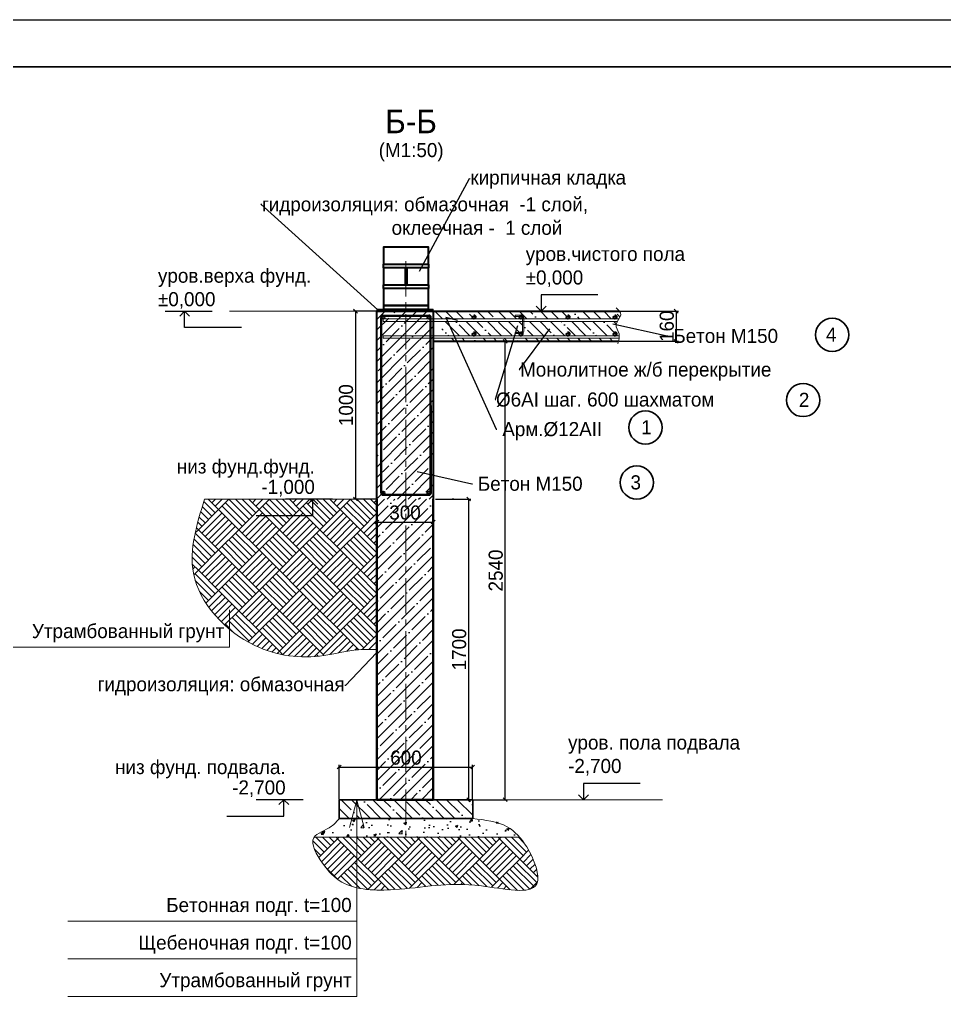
# Model space of a CAD drawing. Header units: millimetres. Extents: x -34189 to 187811, y -74450 to -44144.
# Drawn here: x 22729 to 32564, y -54717 to -44144 of the extents above; entities that cross this region are included whole.
import ezdxf
from ezdxf import colors
from ezdxf.entities.mleader import LeaderData, LeaderLine
from ezdxf.enums import TextEntityAlignment as Align
from ezdxf.math import Vec2, Vec3

# ---------------------------------------------------------------- set-up
doc = ezdxf.new("R2010")
doc.units = ezdxf.units.MM
doc.linetypes.add('CENTER2', pattern=[1.125, 0.75, -0.125, 0.125, -0.125])
doc.layers.add('ahsap', color=222, linetype='Continuous', lineweight=13)
doc.layers.add('AKS', color=252, linetype='CENTER2')
doc.layers.add('Штамп', color=222, linetype='Continuous')
doc.dimstyles.new('ISO-25', dxfattribs={"dimtxt": 100, "dimasz": 2.5, "dimexe": 1.25, "dimexo": 0.625, "dimtad": 1, "dimdec": 0, "dimtxsty": 'Standard', "dimcen": 2.5, "dimadec": 0, "dimazin": 0, "dimtfac": 1, "dimtdec": 0, "dimtmove": 0, "dimatfit": 3, "dimfxl": 0, "dimarcsym": 0})
pattern_1 = [(45, (-501890.17, -62528.62), (-112.2532, 112.2532), []), (45, (-501777.92, -62528.62), (-112.2532, 112.2532), [198.4375, -39.6875, 0, -39.6875])]

# ---------------------------------------------------------------- blocks, each defined once
blk = doc.blocks.new('_Oblique')
at = {"color": 0, "linetype": 'ByBlock', "lineweight": -2}
blk.add_line((-0.5, -0.5), (0.5, 0.5), dxfattribs=at)
blk = doc.blocks.new('*D166')
at = {"layer": 'ahsap', "color": 0, "lineweight": -2}
for p, q in [((26527, -49250), (26527, -49514)), ((27127, -49250), (27127, -49514)), ((26527, -49489), (27127, -49489))]:
    blk.add_line(p, q, dxfattribs=at)
at = {"layer": 'DEFPOINTS', "color": 0}
for p in [(26527, -49245), (27127, -49245), (27127, -49489)]:
    blk.add_point(p, dxfattribs=at)
at = {"layer": 'ahsap', "color": 0, "lineweight": -2, "xscale": 40, "yscale": 40, "zscale": 40, "rotation": 180}
blk.add_blockref('_Oblique', (26527, -49489), dxfattribs=at)
at = {"layer": 'ahsap', "color": 0, "lineweight": -2, "xscale": 40, "yscale": 40, "zscale": 40}
blk.add_blockref('_Oblique', (27127, -49489), dxfattribs=at)
at = {"layer": 'ahsap', "color": 0, "insert": (26827, -49389), "char_height": 150, "attachment_point": 5}
blk.add_mtext('300', dxfattribs=at)
blk = doc.blocks.new('*D165')
at = {"layer": 'ahsap', "color": 0, "lineweight": -2}
for p, q in [((26522, -47245), (26275, -47245)), ((26300, -47245), (26300, -49245)), ((26522, -49245), (26275, -49245))]:
    blk.add_line(p, q, dxfattribs=at)
at = {"layer": 'DEFPOINTS', "color": 0}
for p in [(26527, -47245), (26300, -49245), (26527, -49245)]:
    blk.add_point(p, dxfattribs=at)
at = {"layer": 'ahsap', "color": 0, "lineweight": -2, "xscale": 40, "yscale": 40, "zscale": 40}
for p, rotation in [((26300, -47245), 90), ((26300, -49245), 270)]:
    blk.add_blockref('_Oblique', p, dxfattribs=dict(at, rotation=rotation))
at = {"layer": 'ahsap', "color": 0, "insert": (26200, -48245), "char_height": 150, "attachment_point": 5, "rotation": 90}
blk.add_mtext('1000', dxfattribs=at)
blk = doc.blocks.new('*D167')
at = {"layer": 'ahsap', "color": 0, "lineweight": -2}
for p, q in [((27152, -49245), (27529, -49245)), ((27504, -49245), (27504, -52445)), ((27152, -52445), (27529, -52445))]:
    blk.add_line(p, q, dxfattribs=at)
at = {"layer": 'DEFPOINTS', "color": 0}
for p in [(27147, -49245), (27147, -52445), (27504, -52445)]:
    blk.add_point(p, dxfattribs=at)
at = {"layer": 'ahsap', "color": 0, "lineweight": -2, "xscale": 40, "yscale": 40, "zscale": 40}
for p, rotation in [((27504, -49245), 90), ((27504, -52445), 270)]:
    blk.add_blockref('_Oblique', p, dxfattribs=dict(at, rotation=rotation))
at = {"layer": 'ahsap', "color": 0, "insert": (27404, -50845), "char_height": 150, "attachment_point": 5, "rotation": 90}
blk.add_mtext('1700', dxfattribs=at)
blk = doc.blocks.new('*D169')
at = {"layer": 'ahsap', "color": 0, "lineweight": -2}
for p, q in [((26127, -52440), (26127, -52073)), ((26127, -52098), (27547, -52098)), ((27547, -52440), (27547, -52073))]:
    blk.add_line(p, q, dxfattribs=at)
at = {"layer": 'DEFPOINTS', "color": 0}
for p in [(27547, -52098), (26127, -52445), (27547, -52445)]:
    blk.add_point(p, dxfattribs=at)
at = {"layer": 'ahsap', "color": 0, "lineweight": -2, "xscale": 40, "yscale": 40, "zscale": 40, "rotation": 180}
blk.add_blockref('_Oblique', (26127, -52098), dxfattribs=at)
at = {"layer": 'ahsap', "color": 0, "lineweight": -2, "xscale": 40, "yscale": 40, "zscale": 40}
blk.add_blockref('_Oblique', (27547, -52098), dxfattribs=at)
at = {"layer": 'ahsap', "color": 0, "insert": (26837, -51998), "char_height": 150, "attachment_point": 5}
blk.add_mtext('600', dxfattribs=at)
blk = doc.blocks.new('*D187')
at = {"layer": 'ahsap', "color": 0, "lineweight": -2}
for p, q in [((29113, -47245), (29738, -47245)), ((29713, -47245), (29713, -47565)), ((29105, -47565), (29738, -47565))]:
    blk.add_line(p, q, dxfattribs=at)
at = {"layer": 'DEFPOINTS', "color": 0}
for p in [(29108, -47245), (29100, -47565), (29713, -47565)]:
    blk.add_point(p, dxfattribs=at)
at = {"layer": 'ahsap', "color": 0, "lineweight": -2, "xscale": 40, "yscale": 40, "zscale": 40}
for p, rotation in [((29713, -47245), 90), ((29713, -47565), 270)]:
    blk.add_blockref('_Oblique', p, dxfattribs=dict(at, rotation=rotation))
at = {"layer": 'ahsap', "color": 0, "insert": (29613, -47405), "char_height": 150, "attachment_point": 5, "rotation": 90}
blk.add_mtext('160', dxfattribs=at)
blk = doc.blocks.new('*D189')
at = {"layer": 'ahsap', "color": 0, "lineweight": -2}
for p, q in [((27132, -47565), (27918, -47565)), ((27893, -52445), (27893, -47565)), ((27552, -52445), (27918, -52445))]:
    blk.add_line(p, q, dxfattribs=at)
at = {"layer": 'DEFPOINTS', "color": 0}
for p in [(27127, -47565), (27893, -47565), (27547, -52445)]:
    blk.add_point(p, dxfattribs=at)
at = {"layer": 'ahsap', "color": 0, "lineweight": -2, "xscale": 40, "yscale": 40, "zscale": 40}
for p, rotation in [((27893, -47565), 90), ((27893, -52445), 270)]:
    blk.add_blockref('_Oblique', p, dxfattribs=dict(at, rotation=rotation))
at = {"layer": 'ahsap', "color": 0, "insert": (27793, -50005), "char_height": 150, "attachment_point": 5, "rotation": 90}
blk.add_mtext('2540', dxfattribs=at)

msp = doc.modelspace()

# ---------------------------------------------------------------- hatches: boundary and pattern name
h = msp.add_hatch()
h.set_pattern_fill('ANSI35', color=256, scale=25)
h.set_pattern_definition(pattern_1)
h.paths.add_polyline_path([(26527.5, -49245), (26837.5, -49245), (26837.5, -47245), (26527.5, -47245)])
h = msp.add_hatch()
h.set_pattern_fill('ANSI35', color=256, scale=25)
h.set_pattern_definition(pattern_1)
h.paths.add_polyline_path([(27127.5, -47245), (26837.5, -47245), (26837.5, -49245), (26927.5, -49245), (27127.5, -49245)])
h = msp.add_hatch()
h.set_pattern_fill('ANSI35', color=256, scale=25, angle=90)
h.set_pattern_definition([(135, (7589.04, 374.17), (-112.2532, -112.2532), []), (135, (7589.04, 486.42), (-112.2532, -112.2532), [198.4375, -39.6875, 0, -39.6875])])
edge = h.paths.add_edge_path()
edge.add_arc((28059.8, -47312), 14, 0, 180, ccw=False)
edge.add_arc((28059.8, -47312), 14, -90, 0, ccw=False)
edge.add_line((28059.8, -47326), (28559.8, -47326))
edge.add_arc((28559.8, -47312), 14, 180, 269.99059, ccw=False)
edge.add_arc((28559.8, -47312), 14, 0, 180, ccw=False)
edge.add_arc((28559.8, -47312), 14, -90, 0, ccw=False)
edge.add_line((28559.8, -47326), (29059.8, -47326))
edge.add_arc((29059.8, -47312), 14, 180, 269.98194, ccw=False)
edge.add_arc((29059.8, -47312), 14, 0, 180, ccw=False)
edge.add_arc((29059.8, -47312), 14, -90, 0, ccw=False)
edge.add_line((29059.8, -47326), (29104.1, -47326.2))
edge.add_spline(control_points=[(29104.1, -47326.2), (29113.5, -47311.6), (29129.1, -47284.1), (29116.9, -47257.6), (29107.9, -47245)], knot_values=[44.4090231, 44.4090231, 44.4090231, 44.4090231, 92.938972, 137.7019213, 137.7019213, 137.7019213, 137.7019213], degree=3, periodic=0)
edge.add_line((29107.9, -47245), (28075.4, -47245))
edge.add_line((28075.4, -47245), (28074.8, -47245.6))
edge.add_line((28074.8, -47245.6), (28074.2, -47245))
edge.add_line((28074.2, -47245), (27126.8, -47245))
edge.add_line((27126.8, -47245), (27118.7, -47326.2))
edge.add_line((27118.7, -47326.2), (27559.8, -47326))
edge.add_arc((27559.8, -47312), 14, 180, 270, ccw=False)
edge.add_arc((27559.8, -47312), 14, 0, 180, ccw=False)
edge.add_arc((27559.8, -47312), 14, -90, 0, ccw=False)
edge.add_line((27559.8, -47326), (28059.8, -47326))
edge.add_arc((28059.8, -47312), 14, 180, 269.99363, ccw=False)
edge = h.paths.add_edge_path()
edge.add_line((27192.3, -47354.2), (27245.7, -47505.7))
edge.add_line((27245.7, -47505.7), (27559.8, -47505.5))
edge.add_arc((27559.8, -47491.5), 14, 180, 270, ccw=False)
edge.add_arc((27559.8, -47491.5), 14, 0, 180, ccw=False)
edge.add_arc((27559.8, -47491.5), 14, -90, 0, ccw=False)
edge.add_line((27559.8, -47505.5), (28059.8, -47505.5))
edge.add_arc((28059.8, -47491.5), 14, 180, 269.99365, ccw=False)
edge.add_arc((28059.8, -47491.5), 14, 0, 180, ccw=False)
edge.add_arc((28059.8, -47491.5), 14, -90, 0, ccw=False)
edge.add_line((28059.8, -47505.5), (28559.8, -47505.5))
edge.add_arc((28559.8, -47491.5), 14, 180, 269.99062, ccw=False)
edge.add_arc((28559.8, -47491.5), 14, 0, 180, ccw=False)
edge.add_arc((28559.8, -47491.5), 14, -90, 0, ccw=False)
edge.add_line((28559.8, -47505.5), (29059.8, -47505.5))
edge.add_arc((29059.8, -47491.5), 14, 180, 269.98205, ccw=False)
edge.add_arc((29059.8, -47491.5), 14, 0, 180, ccw=False)
edge.add_arc((29059.8, -47491.5), 14, -90, 0, ccw=False)
edge.add_line((29059.8, -47505.5), (29107.5, -47505.7))
edge.add_spline(control_points=[(29107.5, -47505.7), (29107.1, -47499.4), (29101.4, -47458.1), (29060.4, -47407.3), (29080.3, -47364.2), (29086.1, -47354.2)], knot_values=[168.5235229, 168.5235229, 168.5235229, 168.5235229, 187.7277923, 294.5229605, 327.3395002, 327.3395002, 327.3395002, 327.3395002], degree=3, periodic=0)
edge.add_line((29086.1, -47354.2), (27192.3, -47354.2))
edge = h.paths.add_edge_path()
edge.add_spline(control_points=[(29099.6, -47565), (29102.3, -47554.6), (29104.7, -47544.1), (29106.2, -47533.7)], knot_values=[355.6205232, 355.6205232, 355.6205232, 355.6205232, 387.0484877, 387.0484877, 387.0484877, 387.0484877], degree=3, periodic=0)
edge.add_line((29106.2, -47533.7), (27800.5, -47533.7))
edge.add_line((27800.5, -47533.7), (27827.8, -47565))
edge.add_line((27827.8, -47565), (29099.6, -47565))
h.paths.add_polyline_path([(27255.6, -47533.7), (27266.6, -47565), (27827.8, -47565), (27800.5, -47533.7)])
h = msp.add_hatch()
h.set_pattern_fill('ANSI35', color=256, scale=25)
h.set_pattern_definition([(45, (7789.66, 1757.77), (-112.2532, 112.2532), []), (45, (7901.92, 1757.77), (-112.2532, 112.2532), [198.4375, -39.6875, 0, -39.6875])])
h.paths.add_polyline_path([(27127.5, -49245), (26527.5, -49245.6), (26527.5, -52444.6), (27127.5, -52444.6)])
h.paths.add_polyline_path([(26650.4, -49469.8), (27004.5, -49469.8), (27004.5, -49282.3), (26650.4, -49282.3)], flags=24)
h = msp.add_hatch()
h.set_pattern_fill('ANSI35', color=256, scale=25, angle=90)
h.set_pattern_definition([(135, (7789.66, 374.17), (-112.2532, -112.2532), []), (135, (7789.66, 486.42), (-112.2532, -112.2532), [198.4375, -39.6875, 0, -39.6875])])
h.paths.add_polyline_path([(26127.5, -52444.6), (26127.5, -52644.6), (27547.5, -52644.6), (27547.5, -52444.6), (26927.5, -52444.6)])
h = msp.add_hatch()
h.set_pattern_fill('AR-CONC', color=256, scale=1.5)
h.set_pattern_definition([(50, (7789.66, 374.17), (273.277, -23.9086), [28.575, -314.325]), (355, (7789.66, 374.17), (-52.8651, 286.5853), [22.86, -251.4609]), (100.45144, (7812.44, 372.18), (220.4119, 262.6766), [24.285, -267.1354]), (46.1842, (7789.66, 450.37), (406.6186, -63.0635), [42.8625, -471.4875]), (96.63556, (7823.55, 445.1), (356.1062, 371.1392), [36.4275, -400.7034]), (351.18415, (7789.66, 450.37), (356.1062, 371.1392), [34.29, -377.1896]), (21, (7827.76, 431.32), (227.4216, -153.3978), [28.575, -314.325]), (326, (7827.76, 431.32), (92.703, 276.282), [22.86, -251.46]), (71.45144, (7846.72, 418.53), (320.1246, 122.8842), [24.285, -267.1349]), (37.5, (7789.665, 374.17), (4.6329, 126.83256), [0, -248.412, 0, -255.27, 0, -252.4125]), (7.5, (7789.66, 374.17), (100.2295, 150.27086), [0, -145.542, 0, -242.697, 0, -96.2025]), (327.5, (7704.7, 374.17), (203.3859, -8.59312), [0, -95.25, 0, -297.18, 0, -394.335]), (317.5, (7666.6, 374.17), (222.19377, 38.13974), [0, -123.825, 0, -197.358, 0, -280.035])])
edge = h.paths.add_edge_path()
edge.add_spline(control_points=[(26127.5, -52644.6), (26102.9, -52674.4), (26032.8, -52759.5), (25892.9, -52795.5), (25859.8, -52844.6)], knot_values=[0, 0, 0, 0, 117.1712288, 334.3815073, 334.3815073, 334.3815073, 334.3815073], degree=3, periodic=0)
edge.add_line((25859.8, -52844.6), (28045.5, -52844.6))
edge.add_spline(control_points=[(28045.5, -52844.6), (28006.2, -52800.3), (27912.6, -52721.5), (27792.4, -52671.5), (27727.5, -52644.6)], knot_values=[3526.9745863, 3526.9745863, 3526.9745863, 3526.9745863, 3703.632917, 3910.7888666, 3910.7888666, 3910.7888666, 3910.7888666], degree=3, periodic=0)
edge.add_line((27727.5, -52644.6), (26127.5, -52644.6))
at = {"layer": 'ahsap'}
h = msp.add_hatch(dxfattribs=at)
h.set_pattern_fill('PLASTI', color=0, scale=5, angle=45)
h.set_pattern_definition([(45, (-127726.362, 43129.568), (-22.4506403, 22.4506403), []), (45, (-127729.17, 43132.375), (-22.4506403, 22.4506403), []), (45, (-127731.975, 43135.18), (-22.4506403, 22.4506403), []), (45, (-127740.394, 43143.6), (-22.4506403, 22.4506403), [])])
h.paths.add_polyline_path([(26977.5, -47225), (26577.5, -47225), (26527.5, -47225), (26527.5, -47245), (26977.5, -47245)])
h.paths.add_polyline_path([(27127.5, -47245), (27127.5, -47225), (26977.5, -47225), (26977.5, -47245)])
h = msp.add_hatch(dxfattribs=at)
h.set_pattern_fill('AR-PARQ1', color=0, angle=45)
h.set_pattern_definition([(135, (-1235.02, 0), (-431.0523, 3e-14), [304.8, -304.8]), (135, (-1199.1, 35.92), (-431.0523, 3e-14), [304.8, -304.8]), (135, (-1163.18, 71.84), (-431.0523, 3e-14), [304.8, -304.8]), (135, (-1127.26, 107.76), (-431.0523, 3e-14), [304.8, -304.8]), (135, (-1091.34, 143.68), (-431.0523, 3e-14), [304.8, -304.8]), (135, (-1055.42, 179.6), (-431.0523, 3e-14), [304.8, -304.8]), (135, (-1019.5, 215.53), (-431.0523, 3e-14), [304.8, -304.8]), (45, (-1450.55, 215.53), (431.0523, -3e-14), [304.8, -304.8]), (45, (-1486.47, 251.45), (431.0523, -3e-14), [304.8, -304.8]), (45, (-1522.4, 287.37), (431.0523, -3e-14), [304.8, -304.8]), (45, (-1558.3, 323.3), (431.0523, -3e-14), [304.8, -304.8]), (45, (-1594.23, 359.2), (431.0523, -3e-14), [304.8, -304.8]), (45, (-1630.16, 395.13), (431.0523, -3e-14), [304.8, -304.8]), (45, (-1666.08, 431.05), (431.0523, -3e-14), [304.8, -304.8])])
edge = h.paths.add_edge_path()
edge.add_line((26527.5, -49245.6), (24695.2, -49245.6))
edge.add_spline(control_points=[(24695.2, -49245.6), (24611.2, -49513.4), (24421.1, -50119.4), (25114.3, -50870.4), (25838, -50962.3), (26263.1, -50842.8), (26453.3, -50844.1), (26527.5, -50844.6)], knot_values=[0, 0, 0, 0, 797.7168893, 1805.5360987, 2549.3305836, 2896.3871517, 3117.953502, 3117.953502, 3117.953502, 3117.953502], degree=3, periodic=0)
edge.add_line((26527.5, -50844.6), (26527.5, -49245.6))
h = msp.add_hatch(dxfattribs=at)
h.set_pattern_fill('AR-PARQ1', color=0, angle=45)
h.set_pattern_definition([(135, (7789.66, 374.17), (-431.0523, 3e-14), [304.8, -304.8]), (135, (7825.6, 410.1), (-431.0523, 3e-14), [304.8, -304.8]), (135, (7861.5, 446), (-431.0523, 3e-14), [304.8, -304.8]), (135, (7897.43, 481.93), (-431.0523, 3e-14), [304.8, -304.8]), (135, (7933.35, 517.85), (-431.0523, 3e-14), [304.8, -304.8]), (135, (7969.27, 553.77), (-431.0523, 3e-14), [304.8, -304.8]), (135, (8005.2, 589.7), (-431.0523, 3e-14), [304.8, -304.8]), (45, (7574.14, 589.7), (431.0523, -3e-14), [304.8, -304.8]), (45, (7538.22, 625.6), (431.0523, -3e-14), [304.8, -304.8]), (45, (7502.3, 661.54), (431.0523, -3e-14), [304.8, -304.8]), (45, (7466.38, 697.46), (431.0523, -3e-14), [304.8, -304.8]), (45, (7430.45, 733.38), (431.0523, -3e-14), [304.8, -304.8]), (45, (7394.53, 769.3), (431.0523, -3e-14), [304.8, -304.8]), (45, (7358.6, 805.22), (431.0523, -3e-14), [304.8, -304.8])])
edge = h.paths.add_edge_path()
edge.add_spline(control_points=[(25859.8, -52844.6), (25858.8, -52846.1), (25816.5, -52913.5), (25951.3, -53145.2), (26197.5, -53406.7), (26876.3, -53422.4), (27418.3, -53274.7), (28369.5, -53515.9), (28182.8, -53024.3), (28072.5, -52875), (28045.5, -52844.6)], knot_values=[334.3815073, 334.3815073, 334.3815073, 334.3815073, 341.0247573, 627.7496087, 915.2636039, 1476.521913, 2407.6765107, 2996.9782167, 3405.639837, 3526.9745863, 3526.9745863, 3526.9745863, 3526.9745863], degree=3, periodic=0)
edge.add_line((28045.5, -52844.6), (25859.8, -52844.6))

# ---------------------------------------------------------------- linework, layer by layer
for p, q in [((24274.3, -47244.4), (24774.3, -47244.4)), ((27986.9, -47244.4), (28486.9, -47244.4)), ((26055.7, -49245), (25555.7, -49245)), ((26527.5, -49245), (26527.5, -49864.2)), ((26594.5, -49178), (26594.5, -49211)), ((25745, -52444.6), (25245, -52444.6))]:
    msp.add_line(p, q)
for points in [[(28880.4, -47070.7), (28275.4, -47070.6), (28275.4, -47245.6), (28222.4, -47192.6), (28275.4, -47245.6), (28328.5, -47192.6)], [(25087.5, -47419.3), (24482.5, -47419.4), (24482.5, -47244.4), (24429.5, -47297.4), (24482.5, -47244.4), (24535.5, -47297.4)], [(26568.5, -49178), (26568.5, -47312)], [(26580.5, -49178), (26580.5, -47312)], [(26594.5, -47286), (27080.5, -47286)], [(26594.5, -47298), (27080.5, -47298)], [(27094.5, -49178), (27095.5, -47326)], [(27107.5, -49178.9), (27106.5, -47312)], [(25242.5, -49419.9), (25847.5, -49420), (25847.5, -49245), (25900.5, -49298), (25847.5, -49245), (25794.5, -49298)], [(26594.5, -49192), (27080.5, -49192)], [(26594.5, -49204), (27081.5, -49204.1)], [(27347.5, -49245), (27327.5, -49245)], [(29331, -52270.9), (28726, -52270.8), (28726, -52445.8), (28673, -52392.8), (28726, -52445.8), (28779, -52392.8)], [(24931.8, -52619.5), (25536.8, -52619.6), (25536.8, -52444.6), (25589.8, -52497.6), (25536.8, -52444.6), (25483.7, -52497.6)]]:
    msp.add_lwpolyline(points)
at = {"lineweight": 35}
for points in [[(26527.5, -49244.6), (26527.5, -47245), (27127.5, -47245), (27127.5, -49243.5)], [(27127.5, -47245), (29107.9, -47245)], [(27127.5, -47565), (29099.6, -47565)]]:
    msp.add_lwpolyline(points, dxfattribs=at)
for centre in [(26594.5, -47312), (27080.5, -47312), (27559.8, -47312), (28059.8, -47312), (28559.8, -47312), (29059.8, -47312), (27559.8, -47491.5), (28059.8, -47491.5), (28559.8, -47491.5), (29059.8, -47491.5), (26594.5, -49178), (27080.5, -49178)]:
    msp.add_circle(centre, 14, dxfattribs=at)
for centre, start, end in [((26594.5, -47312), 90, 180), ((27080.5, -47312), 0, 90), ((27559.8, -47312), 0, 90), ((28059.8, -47312), 0, 90), ((28559.8, -47312), 0, 90), ((29059.8, -47312), 0, 90), ((27559.8, -47491.5), 0, 90), ((28059.8, -47491.5), 0, 90), ((28559.8, -47491.5), 0, 90), ((29059.8, -47491.5), 0, 90), ((26594.5, -49178), 180, 270), ((27081.5, -49178.1), 270, 0)]:
    msp.add_arc(centre, 26, start, end)
at = {"layer": 'ahsap', "color": 30, "lineweight": 35}
for p, q in [((26827.5, -46785), (26827.5, -46965)), ((26847.5, -46785), (26847.5, -46965))]:
    msp.add_line(p, q, dxfattribs=at)
at = {"layer": 'ahsap', "color": 0}
for p, q in [((24959.7, -47244.4), (26448.2, -47245)), ((27127.5, -47245), (27127.5, -47225)), ((27127.5, -47245), (27127.5, -52444.6)), ((26527.5, -49245.6), (24695.2, -49245.6)), ((26837.5, -52444.6), (26127.5, -52444.6)), ((26837.5, -52444.6), (27547.5, -52444.6)), ((27548.1, -52444.6), (29566.6, -52444.6)), ((25859.8, -52844.6), (28045.5, -52844.6))]:
    msp.add_line(p, q, dxfattribs=at)
at = {"layer": 'ahsap', "color": 30, "lineweight": 35}
for points in [[(26677.5, -46745), (27077.5, -46745), (27077.5, -46565), (26597.5, -46565), (26597.5, -46745), (26677.5, -46745)], [(27077.5, -46785), (26597.5, -46785), (26597.5, -46745), (27077.5, -46745), (27077.5, -46785)], [(26677.5, -46965), (27077.5, -46965), (27077.5, -46785), (26597.5, -46785), (26597.5, -46965), (26677.5, -46965)], [(27077.5, -47005), (26597.5, -47005), (26597.5, -46965), (27077.5, -46965), (27077.5, -47005)], [(26677.5, -47185), (27077.5, -47185), (27077.5, -47005), (26597.5, -47005), (26597.5, -47185), (26677.5, -47185)], [(26957.5, -47225), (27077.5, -47225), (27077.5, -47185), (26597.5, -47185), (26597.5, -47225), (26957.5, -47225)]]:
    msp.add_lwpolyline(points, dxfattribs=at)
at = {"layer": 'ahsap', "color": 0}
for points in [[(26527.5, -47245), (27127.5, -47245), (27127.5, -47225), (26527.5, -47225), (26527.5, -47245), (27127.5, -47245)], [(26594.5, -47326.2), (29104.1, -47326.2)], [(26594.5, -47354.2), (26594.5, -47326.2)], [(26594.5, -47354.2), (29086.1, -47354.2)], [(26594.3, -47505.7), (29107.5, -47505.7)], [(26594.3, -47505.7), (26594.5, -47533.7)], [(26594.5, -47533.7), (29106.2, -47533.7)], [(24958, -50422.6), (24958, -50822.6), (21883, -50822.6)], [(26314.3, -52451.3), (26236.7, -52741.1), (26314.3, -52451.3), (26392, -52741.1), (26314.3, -52451.3), (26314.3, -53773.5)], [(26314.3, -53738.7), (23239.3, -53738.7)], [(26314.3, -53738.7), (26314.3, -54138.7), (23239.3, -54138.7)], [(26314.3, -54138.7), (26314.3, -54538.7), (23239.3, -54538.7)]]:
    msp.add_lwpolyline(points, dxfattribs=at)
msp.add_lwpolyline([(27998.5, -47300), (28064.5, -47300, -0.4142136), (28078.5, -47314), (28078.5, -47458, -0.4142136), (28064.5, -47472), (27998.5, -47472), (27998.5, -47484), (28064.5, -47484, 0.4142136), (28090.5, -47458), (28090.5, -47314, 0.4142136), (28064.5, -47288), (28004.5, -47288), (27998.5, -47288), (27998.5, -47300)], format="xyb", dxfattribs=at)
at = {"layer": 'ahsap', "color": 0, "lineweight": 40}
for points in [[(26527.5, -49244.6), (26527.5, -49245.6)], [(26527.5, -49245.6), (26527.5, -52444.6), (27127.5, -52444.6), (27127.5, -49245)]]:
    msp.add_lwpolyline(points, dxfattribs=at)
at = {"layer": 'ahsap', "color": 0, "lineweight": 30}
msp.add_lwpolyline([(26927.5, -52444.6), (26127.5, -52444.6), (26127.5, -52644.6), (27547.5, -52644.6), (27547.5, -52444.6), (26927.5, -52444.6)], dxfattribs=at)
at = {"layer": 'ahsap', "color": 5, "lineweight": 30}
for centre in [(31373.1, -47495.9), (31063.3, -48190.8), (29385.4, -48483.1), (29293.2, -49069)]:
    msp.add_circle(centre, 176.6, dxfattribs=at)
at = {"layer": 'ahsap', "color": 0}
for points in [[(29074.8, -47207.7), (29122.2, -47283.3), (29074, -47384.6), (29104.8, -47486.8), (29092.2, -47590.8)], [(24695.2, -49245.6), (24576.1, -50034.4), (25228.4, -50802.7), (25964.2, -50911.3), (26306, -50851.2), (26527.5, -50844.6)], [(26127.5, -52644.6), (26045.2, -52728), (25856.9, -52849.2), (25949, -53120.7), (26154.2, -53322.1), (26709.7, -53402.3), (27640, -53362.2), (28229, -53342.1), (28121.9, -52947.8), (27914.4, -52733.8), (27547.5, -52644.6)]]:
    msp.add_spline(points, degree=3, dxfattribs=at)
at = {"layer": 'AKS', "lineweight": 5, "ltscale": 500}
msp.add_line((26837.5, -46712.8), (26837.5, -52844.6), dxfattribs=at)
at = {"layer": 'Штамп', "color": 0}
msp.add_lwpolyline([(52811.1, -73843.9), (10811.1, -73843.9), (10811.1, -44143.9), (52811.1, -44143.9)], close=True, dxfattribs=at)
at = {"layer": 'Штамп', "color": 0, "lineweight": 30}
msp.add_lwpolyline([(52311.1, -73343.9), (12811.1, -73343.9), (12811.1, -44643.9), (52311.1, -44643.9)], close=True, dxfattribs=at)

# ---------------------------------------------------------------- texts
at = {"char_height": 150}
for s, width, insert, attachment_point in [('уров.чистого пола\\P%%P0,000', 2741.663, (28111.6, -46988.5), 7), ('уров.верха фунд.\\P%%P0,000', 2216.435, (24198.4, -47219.7), 7), ('низ фунд.фунд.', 1933.124, (25867.6, -49017.9), 9), ('-1,000', 537.192, (25867.6, -49217.6), 9), ('уров. пола подвала\\P-2,700', 2741.663, (28562.2, -52188.7), 7), ('низ фунд. подвала.', 2726.64, (25556.9, -52217.5), 9), ('-2,700', 537.192, (25556.9, -52417.1), 9)]:
    msp.add_mtext_dynamic_manual_height_columns(s, width=width, gutter_width=12.5, heights=[0], dxfattribs=dict(at, insert=insert, attachment_point=attachment_point))
at = {"layer": 'ahsap', "color": 0, "char_height": 150}
for s, width, insert, attachment_point in [('(М1:50)', 980.566, (26547, -45454.8), 1), ('4', 100, (31418.1, -47418.8), 3), ('2', 100, (31018.3, -48113.7), 1), ('1', 100, (29340.4, -48406), 1), ('3', 100, (29338.1, -48991.9), 3), ('Утрамбованный грунт', 3252.277, (24903.3, -50574.5), 3), ('Бетонная подг. t=100', 3252.277, (26259.7, -53490.6), 3), ('Щебеночная подг. t=100', 3252.277, (26259.7, -53890.6), 3), ('Утрамбованный грунт', 3252.277, (26259.7, -54290.6), 3)]:
    msp.add_mtext_dynamic_manual_height_columns(s, width=width, gutter_width=12.5, heights=[0], dxfattribs=dict(at, insert=insert, attachment_point=attachment_point))
at = {"layer": 'AKS', "color": 1}
msp.add_text('Б-Б', height=250, dxfattribs=at).set_placement((26891.2, -45225.5), align=Align.MIDDLE)

# ---------------------------------------------------------------- dimensions: what is measured, and where the dimension line sits
at = {"layer": 'ahsap', "color": 0}
for base, p1, p2, text, picture, middle in [((26300.4, -49244.6), (26527.5, -47245), (26527.5, -49244.6), '1000', '*D165', (26200.4, -48244.8)), ((27893.2, -47565), (27547.5, -52444.6), (27127.5, -47565), '2540', '*D189', (27793.2, -50004.8)), ((27503.9, -52444.6), (27147.5, -49245), (27147.5, -52444.6), '1700', '*D167', (27403.9, -50844.8))]:
    dim = msp.add_linear_dim(base=base, p1=p1, p2=p2, angle=90, text=text, dimstyle='ISO-25', override={"dimtxt": 150, "dimasz": 40, "dimexe": 25, "dimexo": 5, "dimgap": 25, "dimblk1": 'Oblique', "dimblk2": 'Oblique', "dimsah": 1, "dimfxl": 25}, dxfattribs=at)
    dim.commit()
    dim.dimension.update_dxf_attribs({"geometry": picture, "text_midpoint": middle})
dim = msp.add_linear_dim(base=(29713, -47565), p1=(29107.9, -47245), p2=(29099.6, -47565), angle=90, text='160', dimstyle='ISO-25', override={"dimtxt": 150, "dimasz": 40, "dimexe": 25, "dimexo": 5, "dimgap": 25, "dimblk1": 'Oblique', "dimblk2": 'Oblique', "dimsah": 1, "dimfxl": 25}, dxfattribs=at)
dim.commit()
dim.dimension.update_dxf_attribs({"geometry": '*D187', "text_midpoint": (29713, -47405), "dimtype": 160})
for base, p1, p2, text, picture, middle in [((27127.5, -49488.6), (26527.5, -49245), (27127.5, -49245), '300', '*D166', (26827.5, -49388.6)), ((27547.5, -52098.3), (26127.5, -52444.6), (27547.5, -52444.6), '600', '*D169', (26837.5, -51998.3))]:
    dim = msp.add_linear_dim(base=base, p1=p1, p2=p2, text=text, dimstyle='ISO-25', override={"dimtxt": 150, "dimasz": 40, "dimexe": 25, "dimexo": 5, "dimgap": 25, "dimblk1": 'Oblique', "dimblk2": 'Oblique', "dimsah": 1, "dimfxl": 25}, dxfattribs=at)
    dim.commit()
    dim.dimension.update_dxf_attribs({"geometry": picture, "text_midpoint": middle})

# ---------------------------------------------------------------- leaders
ml = msp.add_multileader_mtext('Standard', dxfattribs=at)
ml.set_content('кирпичная кладка')
ml.set_leader_properties()
ml.build(insert=Vec2(0, 0))
ctx = ml.context
ctx.base_point, ctx.char_height, ctx.plane_origin = Vec3(27520.9, -45834), 150, Vec3(26752.6, -47799.4)
notes = []
notes.append((ctx, [(0, (1, 1, 0), (27512.9, -45834), (1, 0), 8, [(1, [(26978.5, -46822.5)], 0, [])])]))
ctx.mtext.insert, ctx.mtext.flow_direction = Vec3(27522.9, -45746.5), 5
ml = msp.add_multileader_mtext('Standard', dxfattribs=at)
ml.set_content('гидроизоляция: обмазочная  -1 слой,\\P^I              оклеечная -  1 слой')
ml.set_leader_properties()
ml.build(insert=Vec2(0, 0))
ctx = ml.context
ctx.base_point, ctx.char_height, ctx.plane_origin = Vec3(25302.1, -46106.9), 150, Vec3(24897.5, -46440.6)
notes.append((ctx, [(0, (1, 1, 0), (25294.1, -46106.9), (1, 0), 8, [(0, [(26539.5, -47234.1)], 0, [])])]))
ctx.mtext.insert, ctx.mtext.flow_direction = Vec3(25304.1, -46031.9), 5
ml = msp.add_multileader_mtext('Standard', dxfattribs=at)
ml.set_content(' Арм.%%C12АII')
ml.set_leader_properties()
ml.build(insert=Vec2(0, 0))
ctx = ml.context
ctx.base_point, ctx.char_height, ctx.plane_origin = Vec3(27804.7, -48500.1), 150, Vec3(27400, -48833.8)
notes.append((ctx, [(0, (1, 1, 0), (27796.7, -48500.1), (1, 0), 8, [(1, [(27389.5, -47344.3), (27260.5, -47312)], 0, [])])]))
ctx.mtext.insert, ctx.mtext.flow_direction = Vec3(27806.7, -48425.1), 5
ml = msp.add_multileader_mtext('Standard', dxfattribs=at)
ml.set_content('%%C6АI шаг. 600 шахматом ')
ml.set_leader_properties()
ml.build(insert=Vec2(0, 0))
ctx = ml.context
ctx.base_point, ctx.char_height, ctx.plane_origin = Vec3(27793.1, -48184.9), 150, Vec3(28000.6, -49311.8)
notes.append((ctx, [(0, (1, 1, 0), (27785.1, -48184.9), (1, 0), 8, [(0, [(28023.9, -47397.4)], 0, [])])]))
ctx.mtext.insert, ctx.mtext.flow_direction = Vec3(27795.1, -48109.9), 5
ml = msp.add_multileader_mtext('Standard', dxfattribs=at)
ml.set_content('Монолитное ж/б перекрытие')
ml.set_leader_properties()
ml.build(insert=Vec2(0, 0))
ctx = ml.context
ctx.base_point, ctx.char_height, ctx.plane_origin = Vec3(28049.6, -47865.5), 150, Vec3(27911, -47430.3)
notes.append((ctx, [(0, (1, 1, 0), (28041.6, -47865.5), (1, 0), 8, [(0, [(28368.4, -47431.2)], 0, [])])]))
ctx.mtext.insert, ctx.mtext.flow_direction = Vec3(28051.6, -47790.5), 5
ml = msp.add_multileader_mtext('Standard', dxfattribs=at)
ml.set_content(' Бетон М150')
ml.set_leader_properties()
ml.build(insert=Vec2(0, 0))
ctx = ml.context
ctx.base_point, ctx.char_height, ctx.plane_origin = Vec3(29624.4, -47508), 150, Vec3(31568, -47766.7)
notes.append((ctx, [(1, (1, 1, 0), (29616.4, -47508), (1, 0), 8, [(0, [(29033.6, -47378.5)], 0, [])])]))
ctx.mtext.insert, ctx.mtext.flow_direction = Vec3(29626.4, -47433), 5
ml = msp.add_multileader_mtext('Standard', dxfattribs=at)
ml.set_content(' Бетон М150')
ml.set_leader_properties()
ml.build(insert=Vec2(0, 0))
ctx = ml.context
ctx.base_point, ctx.char_height, ctx.plane_origin = Vec3(27544.5, -49081), 150, Vec3(29488.1, -49339.8)
notes.append((ctx, [(1, (1, 1, 0), (27536.5, -49081), (1, 0), 8, [(0, [(26953.7, -48951.5)], 0, [])])]))
ctx.mtext.insert, ctx.mtext.flow_direction = Vec3(27546.5, -49006), 5
ml = msp.add_multileader_mtext('Standard', dxfattribs=at)
ml.set_content('гидроизоляция: обмазочная              ')
ml.set_leader_properties()
ml.build(insert=Vec2(0, 0))
ctx = ml.context
ctx.base_point, ctx.char_height, ctx.plane_origin = Vec3(22632.1, -51228.2), 150, Vec3(20412.6, -51645.1)
ctx.text_align_type = 2
notes.append((ctx, [(1, (1, 1, 0), (26194.1, -51228.2), (-1, 0), 8, [(0, [(26527.5, -50877.1)], 0, [])])]))
ctx.mtext.insert, ctx.mtext.alignment, ctx.mtext.flow_direction = Vec3(26184.1, -51140.7), 3, 5
for ctx, leaders in notes:
    for number, flags, end, landing, length, lines in leaders:
        leader = LeaderData()
        leader.index, (leader.has_last_leader_line, leader.has_dogleg_vector, leader.attachment_direction) = number, flags
        leader.last_leader_point, leader.dogleg_vector, leader.dogleg_length = Vec3(end), Vec3(landing), length
        for number, points, colour, breaks in lines:
            line = LeaderLine()
            line.index, line.vertices, line.color, line.breaks = number, Vec3.list(points), colors.encode_raw_color(colour), breaks
            leader.lines.append(line)
        ctx.leaders.append(leader)

doc.saveas('drawing.dxf')
